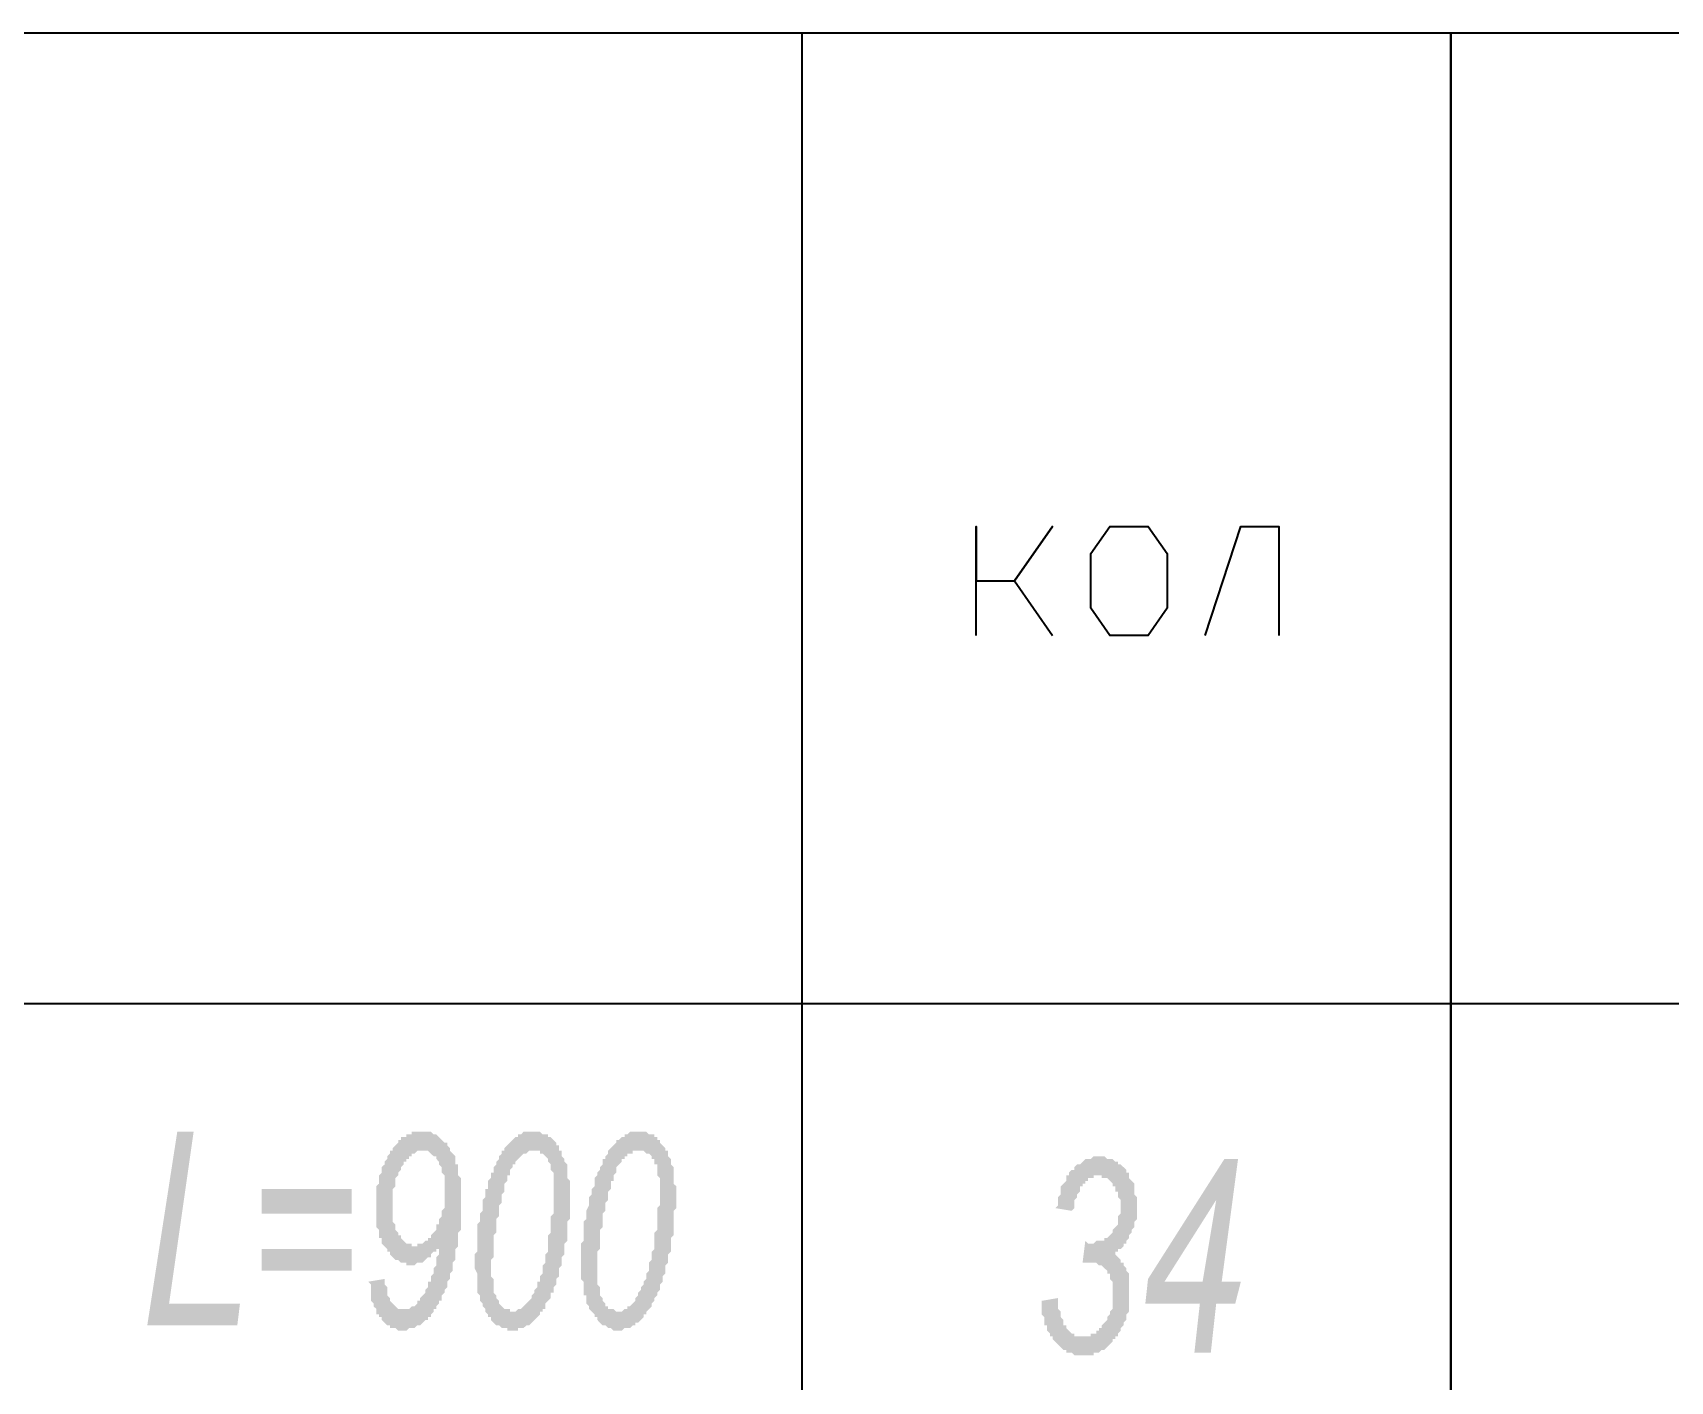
# Model space of a CAD drawing. Header units: millimetres. Extents: x 1372 to 666090, y 1285 to 31551.
# Drawn here: x 535725 to 538229, y 26792 to 28855 of the extents above; entities that cross this region are included whole.
import ezdxf

# ---------------------------------------------------------------- set-up
doc = ezdxf.new("R2010")
doc.units = ezdxf.units.MM
doc.layers.add('PDF _0', color=7, linetype='Continuous')
doc.layers.add('PDF _75-АЗ Штамп', color=7, linetype='Continuous')

msp = doc.modelspace()

# ---------------------------------------------------------------- hatches: boundary and pattern name
at = {"layer": 'PDF _75-АЗ Штамп', "transparency": 33554559}
for points in [[(535899.7, 26877.6), (535945.6, 27173.8), (535970.6, 27173.8), (535933.1, 26911), (536041.5, 26911), (536037.4, 26877.6)], [(537267.9, 26915.2), (537292.9, 26919.4), (537292.9, 26915.2), (537292.9, 26911), (537292.9, 26902.7), (537297.1, 26898.5), (537297.1, 26894.3), (537297.1, 26894.3), (537297.1, 26890.2), (537301.2, 26886), (537301.2, 26881.8), (537301.2, 26877.6), (537305.4, 26877.6), (537305.4, 26873.5), (537305.4, 26873.5), (537305.4, 26873.5), (537309.6, 26869.3), (537309.6, 26869.3), (537313.7, 26865.1), (537317.9, 26865.1), (537317.9, 26861), (537322.1, 26861), (537326.3, 26861), (537326.3, 26861), (537330.4, 26861), (537334.6, 26861), (537334.6, 26861), (537338.8, 26861), (537342.9, 26861), (537342.9, 26865.1), (537347.1, 26865.1), (537351.3, 26865.1), (537351.3, 26869.3), (537355.5, 26869.3), (537355.5, 26873.5), (537359.6, 26873.5), (537359.6, 26877.6), (537363.8, 26881.8), (537363.8, 26881.8), (537368, 26886), (537368, 26890.2), (537372.1, 26894.3), (537372.1, 26898.5), (537372.1, 26898.5), (537376.3, 26902.7), (537376.3, 26906.8), (537376.3, 26911), (537376.3, 26915.2), (537376.3, 26919.4), (537376.3, 26923.5), (537376.3, 26923.5), (537376.3, 26927.7), (537376.3, 26931.9), (537376.3, 26936), (537376.3, 26940.2), (537376.3, 26944.4), (537372.1, 26948.6), (537372.1, 26952.7), (537372.1, 26956.9), (537368, 26956.9), (537368, 26961.1), (537363.8, 26965.2), (537363.8, 26965.2), (537359.6, 26969.4), (537359.6, 26969.4), (537355.5, 26969.4), (537351.3, 26973.6), (537351.3, 26973.6), (537347.1, 26973.6), (537342.9, 26973.6), (537342.9, 26973.6), (537338.8, 26973.6), (537338.8, 26973.6), (537334.6, 26973.6), (537330.4, 26973.6), (537334.6, 27007), (537338.8, 27002.8), (537338.8, 27002.8), (537342.9, 27002.8), (537347.1, 27002.8), (537347.1, 27002.8), (537351.3, 27007), (537355.5, 27007), (537359.6, 27007), (537359.6, 27007), (537363.8, 27007), (537363.8, 27011.1), (537368, 27011.1), (537372.1, 27015.3), (537372.1, 27015.3), (537376.3, 27019.5), (537376.3, 27019.5), (537376.3, 27023.6), (537380.5, 27027.8), (537380.5, 27027.8), (537384.6, 27032), (537384.6, 27036.2), (537384.6, 27040.3), (537384.6, 27044.5), (537388.8, 27048.7), (537388.8, 27052.8), (537388.8, 27057), (537388.8, 27057), (537388.8, 27061.2), (537388.8, 27065.3), (537388.8, 27069.5), (537384.6, 27073.7), (537384.6, 27077.9), (537384.6, 27082), (537380.5, 27082), (537380.5, 27086.2), (537380.5, 27090.4), (537376.3, 27090.4), (537376.3, 27094.5), (537372.1, 27098.7), (537372.1, 27098.7), (537368, 27102.9), (537368, 27102.9), (537363.8, 27102.9), (537359.6, 27102.9), (537359.6, 27107.1), (537355.5, 27107.1), (537355.5, 27107.1), (537351.3, 27107.1), (537347.1, 27107.1), (537347.1, 27102.9), (537342.9, 27102.9), (537338.8, 27102.9), (537338.8, 27098.7), (537334.6, 27098.7), (537334.6, 27094.5), (537330.4, 27094.5), (537330.4, 27090.4), (537326.3, 27090.4), (537326.3, 27086.2), (537326.3, 27082), (537322.1, 27077.9), (537322.1, 27077.9), (537322.1, 27073.7), (537317.9, 27069.5), (537317.9, 27065.3), (537317.9, 27061.2), (537317.9, 27057), (537313.7, 27052.8), (537313.7, 27052.8), (537288.7, 27057), (537292.9, 27061.2), (537292.9, 27065.3), (537292.9, 27069.5), (537292.9, 27073.7), (537297.1, 27077.9), (537297.1, 27082), (537297.1, 27086.2), (537297.1, 27090.4), (537301.2, 27094.5), (537301.2, 27094.5), (537305.4, 27098.7), (537305.4, 27102.9), (537305.4, 27107.1), (537309.6, 27107.1), (537309.6, 27111.2), (537313.7, 27115.4), (537313.7, 27115.4), (537317.9, 27115.4), (537317.9, 27119.6), (537322.1, 27123.7), (537322.1, 27123.7), (537326.3, 27123.7), (537330.4, 27127.9), (537330.4, 27127.9), (537334.6, 27132.1), (537334.6, 27132.1), (537338.8, 27132.1), (537342.9, 27132.1), (537342.9, 27132.1), (537347.1, 27136.3), (537351.3, 27136.3), (537355.5, 27136.3), (537355.5, 27136.3), (537359.6, 27136.3), (537363.8, 27136.3), (537363.8, 27136.3), (537368, 27132.1), (537372.1, 27132.1), (537372.1, 27132.1), (537376.3, 27132.1), (537380.5, 27127.9), (537380.5, 27127.9), (537384.6, 27127.9), (537384.6, 27123.7), (537388.8, 27123.7), (537393, 27119.6), (537393, 27119.6), (537397.2, 27115.4), (537397.2, 27111.2), (537397.2, 27111.2), (537401.3, 27111.2), (537401.3, 27107.1), (537401.3, 27102.9), (537405.5, 27098.7), (537405.5, 27098.7), (537409.7, 27094.5), (537409.7, 27090.4), (537409.7, 27086.2), (537409.7, 27082), (537409.7, 27077.9), (537413.8, 27073.7), (537413.8, 27069.5), (537413.8, 27065.3), (537413.8, 27061.2), (537413.8, 27057), (537413.8, 27052.8), (537413.8, 27048.7), (537413.8, 27044.5), (537413.8, 27040.3), (537409.7, 27036.2), (537409.7, 27036.2), (537409.7, 27032), (537409.7, 27027.8), (537405.5, 27023.6), (537405.5, 27019.5), (537405.5, 27019.5), (537401.3, 27015.3), (537401.3, 27011.1), (537401.3, 27011.1), (537397.2, 27007), (537397.2, 27002.8), (537393, 27002.8), (537393, 26998.6), (537388.8, 26994.4), (537384.6, 26994.4), (537384.6, 26990.3), (537380.5, 26990.3), (537380.5, 26990.3), (537380.5, 26986.1), (537384.6, 26981.9), (537384.6, 26981.9), (537388.8, 26977.8), (537388.8, 26973.6), (537393, 26973.6), (537393, 26969.4), (537397.2, 26965.2), (537397.2, 26965.2), (537397.2, 26961.1), (537401.3, 26956.9), (537401.3, 26952.7), (537401.3, 26948.6), (537401.3, 26944.4), (537401.3, 26940.2), (537401.3, 26936), (537401.3, 26931.9), (537401.3, 26931.9), (537401.3, 26927.7), (537401.3, 26923.5), (537401.3, 26919.4), (537401.3, 26915.2), (537401.3, 26911), (537401.3, 26906.8), (537401.3, 26902.7), (537401.3, 26898.5), (537397.2, 26894.3), (537397.2, 26890.2), (537397.2, 26886), (537397.2, 26886), (537393, 26881.8), (537393, 26877.6), (537388.8, 26873.5), (537388.8, 26869.3), (537388.8, 26869.3), (537384.6, 26865.1), (537384.6, 26861), (537380.5, 26861), (537380.5, 26856.8), (537376.3, 26856.8), (537376.3, 26852.6), (537372.1, 26848.4), (537372.1, 26848.4), (537368, 26844.3), (537368, 26844.3), (537363.8, 26840.1), (537359.6, 26840.1), (537359.6, 26840.1), (537355.5, 26835.9), (537355.5, 26835.9), (537351.3, 26835.9), (537347.1, 26835.9), (537347.1, 26831.8), (537342.9, 26831.8), (537338.8, 26831.8), (537338.8, 26831.8), (537334.6, 26831.8), (537330.4, 26831.8), (537330.4, 26831.8), (537326.3, 26831.8), (537322.1, 26831.8), (537317.9, 26831.8), (537317.9, 26831.8), (537313.7, 26835.9), (537309.6, 26835.9), (537309.6, 26835.9), (537305.4, 26835.9), (537305.4, 26840.1), (537301.2, 26840.1), (537297.1, 26844.3), (537297.1, 26844.3), (537292.9, 26848.4), (537292.9, 26848.4), (537288.7, 26852.6), (537288.7, 26852.6), (537288.7, 26852.6), (537284.5, 26856.8), (537284.5, 26861), (537280.4, 26861), (537280.4, 26865.1), (537276.2, 26869.3), (537276.2, 26873.5), (537276.2, 26877.6), (537272, 26877.6), (537272, 26881.8), (537272, 26886), (537272, 26890.2), (537267.9, 26894.3), (537267.9, 26898.5), (537267.9, 26902.7), (537267.9, 26906.8), (537267.9, 26911), (537267.9, 26915.2)]]:
    msp.add_hatch(color=256, dxfattribs=at).paths.add_polyline_path(points)
h = msp.add_hatch(color=256, dxfattribs=at)
h.paths.add_polyline_path([(536237.6, 26944.4), (536262.6, 26948.6), (536262.6, 26940.2), (536266.8, 26936), (536266.8, 26931.9), (536266.8, 26927.7), (536266.8, 26923.5), (536266.8, 26923.5), (536270.9, 26919.4), (536270.9, 26915.2), (536270.9, 26915.2), (536275.1, 26911), (536275.1, 26911), (536279.3, 26906.8), (536279.3, 26906.8), (536283.5, 26902.7), (536287.6, 26902.7), (536287.6, 26902.7), (536291.8, 26902.7), (536291.8, 26902.7), (536296, 26902.7), (536296, 26902.7), (536300.1, 26902.7), (536300.1, 26902.7), (536304.3, 26906.8), (536308.5, 26906.8), (536308.5, 26906.8), (536312.7, 26911), (536312.7, 26915.2), (536316.8, 26915.2), (536316.8, 26919.4), (536321, 26923.5), (536321, 26923.5), (536325.2, 26927.7), (536325.2, 26931.9), (536325.2, 26931.9), (536329.3, 26936), (536329.3, 26940.2), (536329.3, 26944.4), (536333.5, 26944.4), (536333.5, 26948.6), (536333.5, 26952.7), (536337.7, 26956.9), (536337.7, 26961.1), (536337.7, 26965.2), (536341.9, 26969.4), (536341.9, 26973.6), (536341.9, 26977.8), (536341.9, 26981.9), (536346, 26986.1), (536346, 26990.3), (536346, 26994.4), (536346, 26994.4), (536341.9, 26994.4), (536341.9, 26990.3), (536337.7, 26990.3), (536333.5, 26986.1), (536333.5, 26981.9), (536329.3, 26981.9), (536329.3, 26981.9), (536325.2, 26977.8), (536325.2, 26977.8), (536325.2, 26977.8), (536321, 26973.6), (536316.8, 26973.6), (536316.8, 26973.6), (536312.7, 26973.6), (536308.5, 26969.4), (536308.5, 26969.4), (536304.3, 26969.4), (536304.3, 26969.4), (536300.1, 26969.4), (536296, 26969.4), (536296, 26973.6), (536291.8, 26973.6), (536287.6, 26973.6), (536287.6, 26973.6), (536283.5, 26977.8), (536279.3, 26977.8), (536279.3, 26977.8), (536275.1, 26981.9), (536275.1, 26981.9), (536270.9, 26986.1), (536270.9, 26990.3), (536266.8, 26990.3), (536266.8, 26990.3), (536266.8, 26994.4), (536262.6, 26998.6), (536262.6, 26998.6), (536258.4, 27002.8), (536258.4, 27007), (536258.4, 27011.1), (536254.3, 27011.1), (536254.3, 27015.3), (536254.3, 27019.5), (536254.3, 27023.6), (536250.1, 27027.8), (536250.1, 27032), (536250.1, 27036.2), (536250.1, 27040.3), (536250.1, 27044.5), (536250.1, 27048.7), (536250.1, 27052.8), (536250.1, 27057), (536250.1, 27057), (536250.1, 27061.2), (536250.1, 27065.3), (536250.1, 27069.5), (536250.1, 27073.7), (536250.1, 27077.9), (536250.1, 27082), (536250.1, 27086.2), (536250.1, 27090.4), (536254.3, 27094.5), (536254.3, 27098.7), (536254.3, 27102.9), (536254.3, 27107.1), (536254.3, 27107.1), (536258.4, 27111.2), (536258.4, 27115.4), (536258.4, 27119.6), (536262.6, 27123.7), (536262.6, 27127.9), (536262.6, 27127.9), (536266.8, 27132.1), (536266.8, 27136.3), (536270.9, 27140.4), (536270.9, 27140.4), (536270.9, 27144.6), (536275.1, 27144.6), (536275.1, 27148.8), (536279.3, 27152.9), (536279.3, 27152.9), (536283.5, 27157.1), (536283.5, 27161.3), (536287.6, 27161.3), (536287.6, 27165.5), (536291.8, 27165.5), (536296, 27165.5), (536296, 27169.6), (536300.1, 27169.6), (536304.3, 27169.6), (536304.3, 27173.8), (536308.5, 27173.8), (536308.5, 27173.8), (536312.7, 27173.8), (536316.8, 27173.8), (536321, 27173.8), (536321, 27173.8), (536325.2, 27173.8), (536325.2, 27173.8), (536329.3, 27173.8), (536333.5, 27173.8), (536333.5, 27173.8), (536337.7, 27169.6), (536341.9, 27169.6), (536341.9, 27169.6), (536346, 27165.5), (536346, 27165.5), (536350.2, 27161.3), (536350.2, 27161.3), (536354.4, 27157.1), (536358.5, 27157.1), (536358.5, 27152.9), (536362.7, 27148.8), (536362.7, 27148.8), (536362.7, 27148.8), (536362.7, 27144.6), (536366.9, 27140.4), (536366.9, 27140.4), (536371.1, 27136.3), (536371.1, 27132.1), (536371.1, 27127.9), (536371.1, 27123.7), (536375.2, 27123.7), (536375.2, 27119.6), (536375.2, 27115.4), (536375.2, 27111.2), (536375.2, 27107.1), (536379.4, 27102.9), (536379.4, 27098.7), (536379.4, 27094.5), (536379.4, 27090.4), (536379.4, 27086.2), (536379.4, 27082), (536379.4, 27077.9), (536379.4, 27073.7), (536379.4, 27069.5), (536379.4, 27065.3), (536379.4, 27061.2), (536379.4, 27057), (536379.4, 27052.8), (536379.4, 27048.7), (536379.4, 27044.5), (536379.4, 27040.3), (536379.4, 27036.2), (536379.4, 27032), (536379.4, 27027.8), (536379.4, 27023.6), (536375.2, 27019.5), (536375.2, 27015.3), (536375.2, 27011.1), (536375.2, 27007), (536375.2, 27002.8), (536375.2, 26998.6), (536375.2, 26998.6), (536371.1, 26994.4), (536371.1, 26990.3), (536371.1, 26986.1), (536371.1, 26981.9), (536371.1, 26977.8), (536366.9, 26973.6), (536366.9, 26969.4), (536366.9, 26965.2), (536366.9, 26961.1), (536362.7, 26956.9), (536362.7, 26952.7), (536362.7, 26948.6), (536358.5, 26944.4), (536358.5, 26940.2), (536358.5, 26936), (536354.4, 26931.9), (536354.4, 26927.7), (536354.4, 26927.7), (536350.2, 26923.5), (536350.2, 26919.4), (536350.2, 26915.2), (536346, 26915.2), (536346, 26911), (536341.9, 26906.8), (536341.9, 26902.7), (536337.7, 26902.7), (536337.7, 26898.5), (536337.7, 26898.5), (536333.5, 26894.3), (536333.5, 26894.3), (536333.5, 26890.2), (536329.3, 26890.2), (536329.3, 26886), (536325.2, 26886), (536321, 26881.8), (536321, 26881.8), (536316.8, 26877.6), (536316.8, 26877.6), (536312.7, 26877.6), (536308.5, 26873.5), (536308.5, 26873.5), (536304.3, 26873.5), (536300.1, 26873.5), (536300.1, 26873.5), (536296, 26869.3), (536291.8, 26869.3), (536291.8, 26869.3), (536291.8, 26869.3), (536287.6, 26869.3), (536283.5, 26869.3), (536279.3, 26873.5), (536279.3, 26873.5), (536275.1, 26873.5), (536270.9, 26873.5), (536270.9, 26877.6), (536266.8, 26877.6), (536266.8, 26877.6), (536262.6, 26881.8), (536262.6, 26881.8), (536258.4, 26886), (536258.4, 26890.2), (536254.3, 26890.2), (536254.3, 26894.3), (536250.1, 26894.3), (536250.1, 26898.5), (536250.1, 26902.7), (536245.9, 26906.8), (536245.9, 26906.8), (536245.9, 26911), (536241.7, 26915.2), (536241.7, 26919.4), (536241.7, 26923.5), (536241.7, 26927.7), (536241.7, 26931.9), (536241.7, 26936), (536241.7, 26940.2), (536237.6, 26944.4)], flags=0)
h.paths.add_polyline_path([(536275.1, 27061.2), (536275.1, 27057), (536275.1, 27052.8), (536275.1, 27048.7), (536275.1, 27044.5), (536275.1, 27040.3), (536275.1, 27036.2), (536279.3, 27032), (536279.3, 27027.8), (536279.3, 27023.6), (536279.3, 27023.6), (536283.5, 27019.5), (536283.5, 27015.3), (536287.6, 27015.3), (536287.6, 27011.1), (536291.8, 27007), (536291.8, 27007), (536296, 27002.8), (536300.1, 27002.8), (536300.1, 27002.8), (536304.3, 27002.8), (536304.3, 26998.6), (536308.5, 26998.6), (536308.5, 26998.6), (536312.7, 26998.6), (536312.7, 27002.8), (536316.8, 27002.8), (536321, 27002.8), (536321, 27002.8), (536325.2, 27007), (536329.3, 27007), (536329.3, 27011.1), (536333.5, 27011.1), (536333.5, 27015.3), (536337.7, 27019.5), (536337.7, 27019.5), (536341.9, 27023.6), (536341.9, 27027.8), (536341.9, 27032), (536346, 27032), (536346, 27036.2), (536346, 27040.3), (536350.2, 27044.5), (536350.2, 27048.7), (536350.2, 27052.8), (536354.4, 27057), (536354.4, 27061.2), (536354.4, 27065.3), (536354.4, 27069.5), (536354.4, 27073.7), (536354.4, 27077.9), (536354.4, 27082), (536354.4, 27082), (536354.4, 27086.2), (536354.4, 27090.4), (536354.4, 27094.5), (536354.4, 27098.7), (536354.4, 27102.9), (536354.4, 27107.1), (536350.2, 27111.2), (536350.2, 27115.4), (536350.2, 27119.6), (536346, 27123.7), (536346, 27127.9), (536346, 27127.9), (536341.9, 27132.1), (536341.9, 27136.3), (536337.7, 27136.3), (536337.7, 27136.3), (536333.5, 27140.4), (536333.5, 27140.4), (536329.3, 27144.6), (536325.2, 27144.6), (536325.2, 27144.6), (536321, 27144.6), (536321, 27144.6), (536316.8, 27144.6), (536312.7, 27144.6), (536312.7, 27144.6), (536308.5, 27140.4), (536304.3, 27140.4), (536304.3, 27140.4), (536304.3, 27136.3), (536300.1, 27136.3), (536300.1, 27132.1), (536296, 27132.1), (536296, 27127.9), (536291.8, 27127.9), (536291.8, 27123.7), (536287.6, 27119.6), (536287.6, 27119.6), (536287.6, 27115.4), (536283.5, 27111.2), (536283.5, 27111.2), (536283.5, 27107.1), (536279.3, 27102.9), (536279.3, 27098.7), (536279.3, 27094.5), (536279.3, 27090.4), (536275.1, 27086.2), (536275.1, 27082), (536275.1, 27077.9), (536275.1, 27073.7), (536275.1, 27069.5), (536275.1, 27065.3), (536275.1, 27061.2), (536275.1, 27061.2)], flags=0)
h = msp.add_hatch(color=256, dxfattribs=at)
h.paths.add_polyline_path([(536400.3, 26973.6), (536400.3, 26977.8), (536400.3, 26981.9), (536400.3, 26986.1), (536404.4, 26990.3), (536404.4, 26994.4), (536404.4, 26998.6), (536404.4, 27002.8), (536404.4, 27007), (536404.4, 27011.1), (536404.4, 27015.3), (536404.4, 27019.5), (536404.4, 27023.6), (536404.4, 27027.8), (536404.4, 27032), (536408.6, 27036.2), (536408.6, 27040.3), (536408.6, 27044.5), (536408.6, 27044.5), (536408.6, 27048.7), (536412.8, 27052.8), (536412.8, 27061.2), (536412.8, 27065.3), (536412.8, 27069.5), (536416.9, 27073.7), (536416.9, 27077.9), (536416.9, 27082), (536416.9, 27086.2), (536421.1, 27086.2), (536421.1, 27090.4), (536421.1, 27094.5), (536421.1, 27098.7), (536425.3, 27102.9), (536425.3, 27107.1), (536425.3, 27107.1), (536425.3, 27111.2), (536429.4, 27111.2), (536429.4, 27115.4), (536429.4, 27119.6), (536433.6, 27123.7), (536433.6, 27127.9), (536437.8, 27132.1), (536437.8, 27132.1), (536437.8, 27136.3), (536442, 27140.4), (536442, 27144.6), (536446.1, 27144.6), (536446.1, 27148.8), (536446.1, 27148.8), (536450.3, 27152.9), (536450.3, 27152.9), (536454.5, 27157.1), (536458.6, 27161.3), (536458.6, 27161.3), (536462.8, 27165.5), (536462.8, 27165.5), (536467, 27165.5), (536467, 27169.6), (536471.2, 27169.6), (536471.2, 27169.6), (536475.3, 27173.8), (536479.5, 27173.8), (536479.5, 27173.8), (536483.7, 27173.8), (536487.8, 27173.8), (536492, 27173.8), (536492, 27173.8), (536496.2, 27173.8), (536500.4, 27173.8), (536500.4, 27173.8), (536504.5, 27169.6), (536508.7, 27169.6), (536508.7, 27169.6), (536512.9, 27169.6), (536512.9, 27165.5), (536517, 27165.5), (536521.2, 27161.3), (536521.2, 27161.3), (536525.4, 27157.1), (536525.4, 27152.9), (536529.6, 27152.9), (536529.6, 27148.8), (536529.6, 27144.6), (536533.7, 27144.6), (536533.7, 27140.4), (536533.7, 27136.3), (536537.9, 27132.1), (536537.9, 27132.1), (536537.9, 27127.9), (536542.1, 27123.7), (536542.1, 27119.6), (536542.1, 27115.4), (536542.1, 27111.2), (536542.1, 27107.1), (536542.1, 27102.9), (536546.2, 27098.7), (536546.2, 27094.5), (536546.2, 27090.4), (536546.2, 27086.2), (536546.2, 27082), (536546.2, 27077.9), (536546.2, 27073.7), (536546.2, 27069.5), (536546.2, 27069.5), (536546.2, 27065.3), (536546.2, 27061.2), (536546.2, 27057), (536546.2, 27052.8), (536546.2, 27048.7), (536546.2, 27044.5), (536546.2, 27040.3), (536542.1, 27036.2), (536542.1, 27032), (536542.1, 27027.8), (536542.1, 27023.6), (536542.1, 27019.5), (536542.1, 27015.3), (536542.1, 27011.1), (536542.1, 27007), (536537.9, 27002.8), (536537.9, 26998.6), (536537.9, 26994.4), (536537.9, 26990.3), (536537.9, 26986.1), (536533.7, 26981.9), (536533.7, 26977.8), (536533.7, 26977.8), (536533.7, 26973.6), (536533.7, 26969.4), (536529.6, 26965.2), (536529.6, 26961.1), (536529.6, 26956.9), (536529.6, 26952.7), (536525.4, 26948.6), (536525.4, 26944.4), (536525.4, 26940.2), (536521.2, 26936), (536521.2, 26931.9), (536521.2, 26927.7), (536517, 26927.7), (536517, 26923.5), (536517, 26919.4), (536512.9, 26915.2), (536512.9, 26915.2), (536508.7, 26911), (536508.7, 26906.8), (536508.7, 26902.7), (536504.5, 26902.7), (536504.5, 26898.5), (536500.4, 26898.5), (536500.4, 26894.3), (536500.4, 26894.3), (536496.2, 26890.2), (536492, 26886), (536492, 26886), (536487.8, 26881.8), (536487.8, 26881.8), (536483.7, 26877.6), (536479.5, 26877.6), (536479.5, 26877.6), (536475.3, 26873.5), (536475.3, 26873.5), (536471.2, 26873.5), (536467, 26873.5), (536467, 26869.3), (536462.8, 26869.3), (536458.6, 26869.3), (536458.6, 26869.3), (536454.5, 26869.3), (536450.3, 26869.3), (536450.3, 26873.5), (536446.1, 26873.5), (536442, 26873.5), (536442, 26873.5), (536437.8, 26877.6), (536437.8, 26877.6), (536433.6, 26877.6), (536429.4, 26881.8), (536429.4, 26881.8), (536425.3, 26886), (536425.3, 26890.2), (536421.1, 26890.2), (536421.1, 26894.3), (536416.9, 26898.5), (536416.9, 26898.5), (536416.9, 26902.7), (536412.8, 26906.8), (536412.8, 26906.8), (536412.8, 26911), (536408.6, 26915.2), (536408.6, 26919.4), (536408.6, 26923.5), (536408.6, 26923.5), (536404.4, 26927.7), (536404.4, 26931.9), (536404.4, 26936), (536404.4, 26940.2), (536404.4, 26944.4), (536404.4, 26948.6), (536404.4, 26952.7), (536404.4, 26956.9), (536400.3, 26965.2), (536400.3, 26969.4), (536400.3, 26973.6), (536400.3, 26973.6)], flags=0)
h.paths.add_polyline_path([(536425.3, 26965.2), (536425.3, 26961.1), (536425.3, 26952.7), (536429.4, 26948.6), (536429.4, 26944.4), (536429.4, 26940.2), (536429.4, 26936), (536429.4, 26931.9), (536429.4, 26931.9), (536429.4, 26927.7), (536433.6, 26923.5), (536433.6, 26919.4), (536433.6, 26919.4), (536437.8, 26915.2), (536437.8, 26911), (536442, 26906.8), (536442, 26906.8), (536446.1, 26902.7), (536446.1, 26902.7), (536450.3, 26902.7), (536454.5, 26902.7), (536454.5, 26898.5), (536458.6, 26898.5), (536458.6, 26898.5), (536462.8, 26898.5), (536462.8, 26898.5), (536467, 26902.7), (536471.2, 26902.7), (536471.2, 26902.7), (536475.3, 26906.8), (536475.3, 26906.8), (536479.5, 26911), (536479.5, 26911), (536483.7, 26915.2), (536487.8, 26919.4), (536487.8, 26919.4), (536487.8, 26923.5), (536487.8, 26923.5), (536492, 26927.7), (536492, 26931.9), (536492, 26931.9), (536496.2, 26936), (536496.2, 26940.2), (536496.2, 26944.4), (536500.4, 26944.4), (536500.4, 26948.6), (536500.4, 26952.7), (536504.5, 26956.9), (536504.5, 26961.1), (536504.5, 26965.2), (536504.5, 26969.4), (536508.7, 26973.6), (536508.7, 26977.8), (536508.7, 26981.9), (536508.7, 26986.1), (536512.9, 26990.3), (536512.9, 26994.4), (536512.9, 26998.6), (536512.9, 27002.8), (536512.9, 27007), (536512.9, 27015.3), (536517, 27019.5), (536517, 27023.6), (536517, 27027.8), (536517, 27032), (536517, 27036.2), (536517, 27040.3), (536517, 27044.5), (536521.2, 27048.7), (536521.2, 27052.8), (536521.2, 27057), (536521.2, 27061.2), (536521.2, 27065.3), (536521.2, 27069.5), (536521.2, 27069.5), (536521.2, 27073.7), (536521.2, 27077.9), (536521.2, 27082), (536521.2, 27086.2), (536521.2, 27090.4), (536521.2, 27094.5), (536521.2, 27098.7), (536521.2, 27102.9), (536521.2, 27107.1), (536521.2, 27111.2), (536517, 27115.4), (536517, 27119.6), (536517, 27123.7), (536517, 27123.7), (536512.9, 27127.9), (536512.9, 27132.1), (536512.9, 27132.1), (536508.7, 27136.3), (536504.5, 27140.4), (536504.5, 27140.4), (536500.4, 27140.4), (536500.4, 27144.6), (536496.2, 27144.6), (536492, 27144.6), (536492, 27144.6), (536492, 27144.6), (536487.8, 27144.6), (536483.7, 27144.6), (536483.7, 27144.6), (536479.5, 27140.4), (536475.3, 27140.4), (536475.3, 27140.4), (536471.2, 27136.3), (536471.2, 27136.3), (536467, 27132.1), (536467, 27132.1), (536462.8, 27127.9), (536462.8, 27123.7), (536458.6, 27123.7), (536458.6, 27119.6), (536454.5, 27115.4), (536454.5, 27111.2), (536454.5, 27107.1), (536450.3, 27107.1), (536450.3, 27102.9), (536450.3, 27098.7), (536450.3, 27098.7), (536446.1, 27094.5), (536446.1, 27090.4), (536446.1, 27086.2), (536446.1, 27082), (536442, 27077.9), (536442, 27073.7), (536442, 27069.5), (536442, 27065.3), (536437.8, 27061.2), (536437.8, 27057), (536437.8, 27052.8), (536437.8, 27048.7), (536437.8, 27044.5), (536433.6, 27040.3), (536433.6, 27036.2), (536433.6, 27027.8), (536433.6, 27023.6), (536433.6, 27019.5), (536429.4, 27015.3), (536429.4, 27011.1), (536429.4, 27007), (536429.4, 27002.8), (536429.4, 26998.6), (536429.4, 26994.4), (536429.4, 26990.3), (536429.4, 26986.1), (536429.4, 26981.9), (536425.3, 26977.8), (536425.3, 26973.6), (536425.3, 26969.4), (536425.3, 26969.4), (536425.3, 26965.2), (536425.3, 26965.2)], flags=0)
h = msp.add_hatch(color=256, dxfattribs=at)
h.paths.add_polyline_path([(536562.9, 26973.6), (536562.9, 26977.8), (536562.9, 26981.9), (536562.9, 26986.1), (536562.9, 26990.3), (536562.9, 26994.4), (536562.9, 26998.6), (536562.9, 27002.8), (536567.1, 27007), (536567.1, 27011.1), (536567.1, 27015.3), (536567.1, 27019.5), (536567.1, 27023.6), (536567.1, 27027.8), (536567.1, 27032), (536567.1, 27036.2), (536571.3, 27040.3), (536571.3, 27044.5), (536571.3, 27044.5), (536571.3, 27048.7), (536571.3, 27052.8), (536575.4, 27061.2), (536575.4, 27065.3), (536575.4, 27069.5), (536575.4, 27073.7), (536579.6, 27077.9), (536579.6, 27082), (536579.6, 27086.2), (536579.6, 27086.2), (536583.8, 27090.4), (536583.8, 27094.5), (536583.8, 27098.7), (536583.8, 27102.9), (536588, 27107.1), (536588, 27107.1), (536588, 27111.2), (536588, 27111.2), (536592.1, 27115.4), (536592.1, 27119.6), (536596.3, 27123.7), (536596.3, 27127.9), (536596.3, 27132.1), (536600.5, 27132.1), (536600.5, 27136.3), (536604.6, 27140.4), (536604.6, 27144.6), (536604.6, 27144.6), (536608.8, 27148.8), (536608.8, 27148.8), (536613, 27152.9), (536613, 27152.9), (536617.2, 27157.1), (536617.2, 27161.3), (536621.3, 27161.3), (536625.5, 27165.5), (536625.5, 27165.5), (536629.7, 27165.5), (536629.7, 27169.6), (536633.8, 27169.6), (536633.8, 27169.6), (536638, 27173.8), (536642.2, 27173.8), (536642.2, 27173.8), (536646.4, 27173.8), (536650.5, 27173.8), (536650.5, 27173.8), (536654.7, 27173.8), (536658.9, 27173.8), (536658.9, 27173.8), (536663, 27173.8), (536667.2, 27169.6), (536667.2, 27169.6), (536671.4, 27169.6), (536675.5, 27169.6), (536675.5, 27165.5), (536679.7, 27165.5), (536679.7, 27161.3), (536683.9, 27161.3), (536683.9, 27157.1), (536688.1, 27152.9), (536688.1, 27152.9), (536692.2, 27148.8), (536692.2, 27144.6), (536696.4, 27144.6), (536696.4, 27140.4), (536696.4, 27136.3), (536700.6, 27132.1), (536700.6, 27132.1), (536700.6, 27127.9), (536700.6, 27123.7), (536704.7, 27119.6), (536704.7, 27115.4), (536704.7, 27111.2), (536704.7, 27107.1), (536704.7, 27102.9), (536704.7, 27098.7), (536704.7, 27094.5), (536708.9, 27090.4), (536708.9, 27086.2), (536708.9, 27082), (536708.9, 27077.9), (536708.9, 27073.7), (536708.9, 27069.5), (536708.9, 27069.5), (536708.9, 27065.3), (536708.9, 27061.2), (536708.9, 27057), (536704.7, 27052.8), (536704.7, 27048.7), (536704.7, 27044.5), (536704.7, 27040.3), (536704.7, 27036.2), (536704.7, 27032), (536704.7, 27027.8), (536704.7, 27023.6), (536704.7, 27019.5), (536704.7, 27015.3), (536700.6, 27011.1), (536700.6, 27007), (536700.6, 27002.8), (536700.6, 26998.6), (536700.6, 26994.4), (536700.6, 26990.3), (536696.4, 26986.1), (536696.4, 26981.9), (536696.4, 26977.8), (536696.4, 26977.8), (536696.4, 26973.6), (536692.2, 26969.4), (536692.2, 26965.2), (536692.2, 26961.1), (536692.2, 26956.9), (536688.1, 26952.7), (536688.1, 26948.6), (536688.1, 26944.4), (536683.9, 26940.2), (536683.9, 26936), (536683.9, 26931.9), (536679.7, 26927.7), (536679.7, 26927.7), (536679.7, 26923.5), (536675.5, 26919.4), (536675.5, 26915.2), (536675.5, 26915.2), (536671.4, 26911), (536671.4, 26906.8), (536667.2, 26902.7), (536667.2, 26902.7), (536663, 26898.5), (536663, 26898.5), (536663, 26894.3), (536658.9, 26894.3), (536658.9, 26890.2), (536654.7, 26886), (536654.7, 26886), (536650.5, 26881.8), (536646.4, 26881.8), (536646.4, 26877.6), (536642.2, 26877.6), (536642.2, 26877.6), (536638, 26873.5), (536633.8, 26873.5), (536633.8, 26873.5), (536629.7, 26873.5), (536625.5, 26869.3), (536625.5, 26869.3), (536621.3, 26869.3), (536621.3, 26869.3), (536617.2, 26869.3), (536613, 26869.3), (536608.8, 26873.5), (536608.8, 26873.5), (536604.6, 26873.5), (536604.6, 26873.5), (536600.5, 26877.6), (536596.3, 26877.6), (536596.3, 26877.6), (536592.1, 26881.8), (536592.1, 26881.8), (536588, 26886), (536588, 26890.2), (536583.8, 26890.2), (536583.8, 26894.3), (536579.6, 26898.5), (536579.6, 26898.5), (536575.4, 26902.7), (536575.4, 26906.8), (536575.4, 26906.8), (536571.3, 26911), (536571.3, 26915.2), (536571.3, 26919.4), (536571.3, 26923.5), (536567.1, 26923.5), (536567.1, 26927.7), (536567.1, 26931.9), (536567.1, 26936), (536567.1, 26940.2), (536567.1, 26944.4), (536562.9, 26948.6), (536562.9, 26952.7), (536562.9, 26956.9), (536562.9, 26965.2), (536562.9, 26969.4), (536562.9, 26973.6), (536562.9, 26973.6)], flags=0)
h.paths.add_polyline_path([(536588, 26965.2), (536588, 26961.1), (536588, 26952.7), (536588, 26948.6), (536588, 26944.4), (536588, 26940.2), (536592.1, 26936), (536592.1, 26931.9), (536592.1, 26931.9), (536592.1, 26927.7), (536592.1, 26923.5), (536596.3, 26919.4), (536596.3, 26919.4), (536596.3, 26915.2), (536600.5, 26911), (536600.5, 26906.8), (536604.6, 26906.8), (536604.6, 26902.7), (536608.8, 26902.7), (536613, 26902.7), (536613, 26902.7), (536617.2, 26898.5), (536621.3, 26898.5), (536621.3, 26898.5), (536621.3, 26898.5), (536625.5, 26898.5), (536629.7, 26902.7), (536629.7, 26902.7), (536633.8, 26902.7), (536633.8, 26906.8), (536638, 26906.8), (536642.2, 26911), (536642.2, 26911), (536646.4, 26915.2), (536646.4, 26919.4), (536646.4, 26919.4), (536650.5, 26923.5), (536650.5, 26923.5), (536650.5, 26927.7), (536654.7, 26931.9), (536654.7, 26931.9), (536654.7, 26936), (536658.9, 26940.2), (536658.9, 26944.4), (536658.9, 26944.4), (536663, 26948.6), (536663, 26952.7), (536663, 26956.9), (536667.2, 26961.1), (536667.2, 26965.2), (536667.2, 26969.4), (536667.2, 26973.6), (536671.4, 26977.8), (536671.4, 26981.9), (536671.4, 26986.1), (536671.4, 26990.3), (536675.5, 26994.4), (536675.5, 26998.6), (536675.5, 27002.8), (536675.5, 27007), (536675.5, 27015.3), (536675.5, 27019.5), (536679.7, 27023.6), (536679.7, 27027.8), (536679.7, 27032), (536679.7, 27036.2), (536679.7, 27040.3), (536679.7, 27044.5), (536679.7, 27048.7), (536679.7, 27052.8), (536679.7, 27057), (536683.9, 27061.2), (536683.9, 27065.3), (536683.9, 27069.5), (536683.9, 27069.5), (536683.9, 27073.7), (536683.9, 27077.9), (536683.9, 27082), (536683.9, 27086.2), (536683.9, 27090.4), (536683.9, 27094.5), (536683.9, 27098.7), (536683.9, 27102.9), (536679.7, 27107.1), (536679.7, 27111.2), (536679.7, 27115.4), (536679.7, 27119.6), (536679.7, 27123.7), (536675.5, 27123.7), (536675.5, 27127.9), (536675.5, 27132.1), (536671.4, 27132.1), (536671.4, 27136.3), (536667.2, 27140.4), (536667.2, 27140.4), (536663, 27140.4), (536658.9, 27144.6), (536658.9, 27144.6), (536654.7, 27144.6), (536650.5, 27144.6), (536650.5, 27144.6), (536650.5, 27144.6), (536646.4, 27144.6), (536642.2, 27144.6), (536642.2, 27140.4), (536638, 27140.4), (536633.8, 27140.4), (536633.8, 27136.3), (536629.7, 27136.3), (536629.7, 27132.1), (536625.5, 27132.1), (536625.5, 27127.9), (536621.3, 27123.7), (536621.3, 27123.7), (536617.2, 27119.6), (536617.2, 27115.4), (536617.2, 27111.2), (536613, 27107.1), (536613, 27107.1), (536613, 27102.9), (536613, 27098.7), (536608.8, 27098.7), (536608.8, 27094.5), (536608.8, 27090.4), (536608.8, 27086.2), (536604.6, 27082), (536604.6, 27077.9), (536604.6, 27073.7), (536604.6, 27069.5), (536600.5, 27065.3), (536600.5, 27061.2), (536600.5, 27057), (536600.5, 27052.8), (536596.3, 27048.7), (536596.3, 27044.5), (536596.3, 27040.3), (536596.3, 27036.2), (536596.3, 27027.8), (536592.1, 27023.6), (536592.1, 27019.5), (536592.1, 27015.3), (536592.1, 27011.1), (536592.1, 27007), (536592.1, 27002.8), (536592.1, 26998.6), (536592.1, 26994.4), (536588, 26990.3), (536588, 26986.1), (536588, 26981.9), (536588, 26977.8), (536588, 26973.6), (536588, 26969.4), (536588, 26969.4), (536588, 26965.2), (536588, 26965.2)], flags=0)
h = msp.add_hatch(color=256, dxfattribs=at)
h.paths.add_polyline_path([(537501.4, 26835.9), (537509.8, 26911), (537426.4, 26911), (537430.5, 26948.6), (537547.3, 27132.1), (537568.2, 27132.1), (537543.2, 26944.4), (537572.4, 26944.4), (537564, 26911), (537534.8, 26911), (537526.5, 26835.9)], flags=0)
h.paths.add_polyline_path([(537514, 26944.4), (537534.8, 27069.5), (537455.6, 26944.4)], flags=0)

# ---------------------------------------------------------------- linework, layer by layer
at = {"layer": 'PDF _0', "lineweight": 35}
for points in [[(541355.6, 22614.7), (523040, 22614.7), (523040, 28854.8), (541355.6, 28854.8)], [(536900.8, 28854.8), (536900.8, 22614.7)], [(537167.7, 27933), (537167.7, 28099.8), (537167.7, 28016.4), (537226.1, 28016.4), (537284.5, 28099.8), (537226.1, 28016.4), (537284.5, 27933)], [(537518.1, 27933), (537572.4, 28099.8), (537630.7, 28099.8), (537630.7, 27933)], [(523040, 27369.8), (541355.6, 27369.8)]]:
    msp.add_lwpolyline(points, dxfattribs=at)
for points in [[(537893.5, 22614.7), (537893.5, 28854.8)], [(537342.9, 27974.7), (537342.9, 28058.1), (537372.1, 28099.8), (537430.5, 28099.8), (537459.7, 28058.1), (537459.7, 27974.7), (537430.5, 27933), (537372.1, 27933)]]:
    msp.add_lwpolyline(points, close=True, dxfattribs=at)
at = {"layer": 'PDF _0', "lineweight": 18}
msp.add_lwpolyline([(541355.6, 27369.8), (523040, 27369.8), (541355.6, 27369.8)], dxfattribs=at)
at = {"layer": 'PDF _75-АЗ Штамп', "lineweight": 9, "transparency": 33554559}
for points in [[(536212.5, 27048.7), (536074.9, 27048.7), (536212.5, 27086.2), (536074.9, 27086.2)], [(536212.5, 26961.1), (536074.9, 26961.1), (536212.5, 26994.4), (536074.9, 26994.4)]]:
    msp.add_solid(points, dxfattribs=at)

doc.saveas('drawing.dxf')
